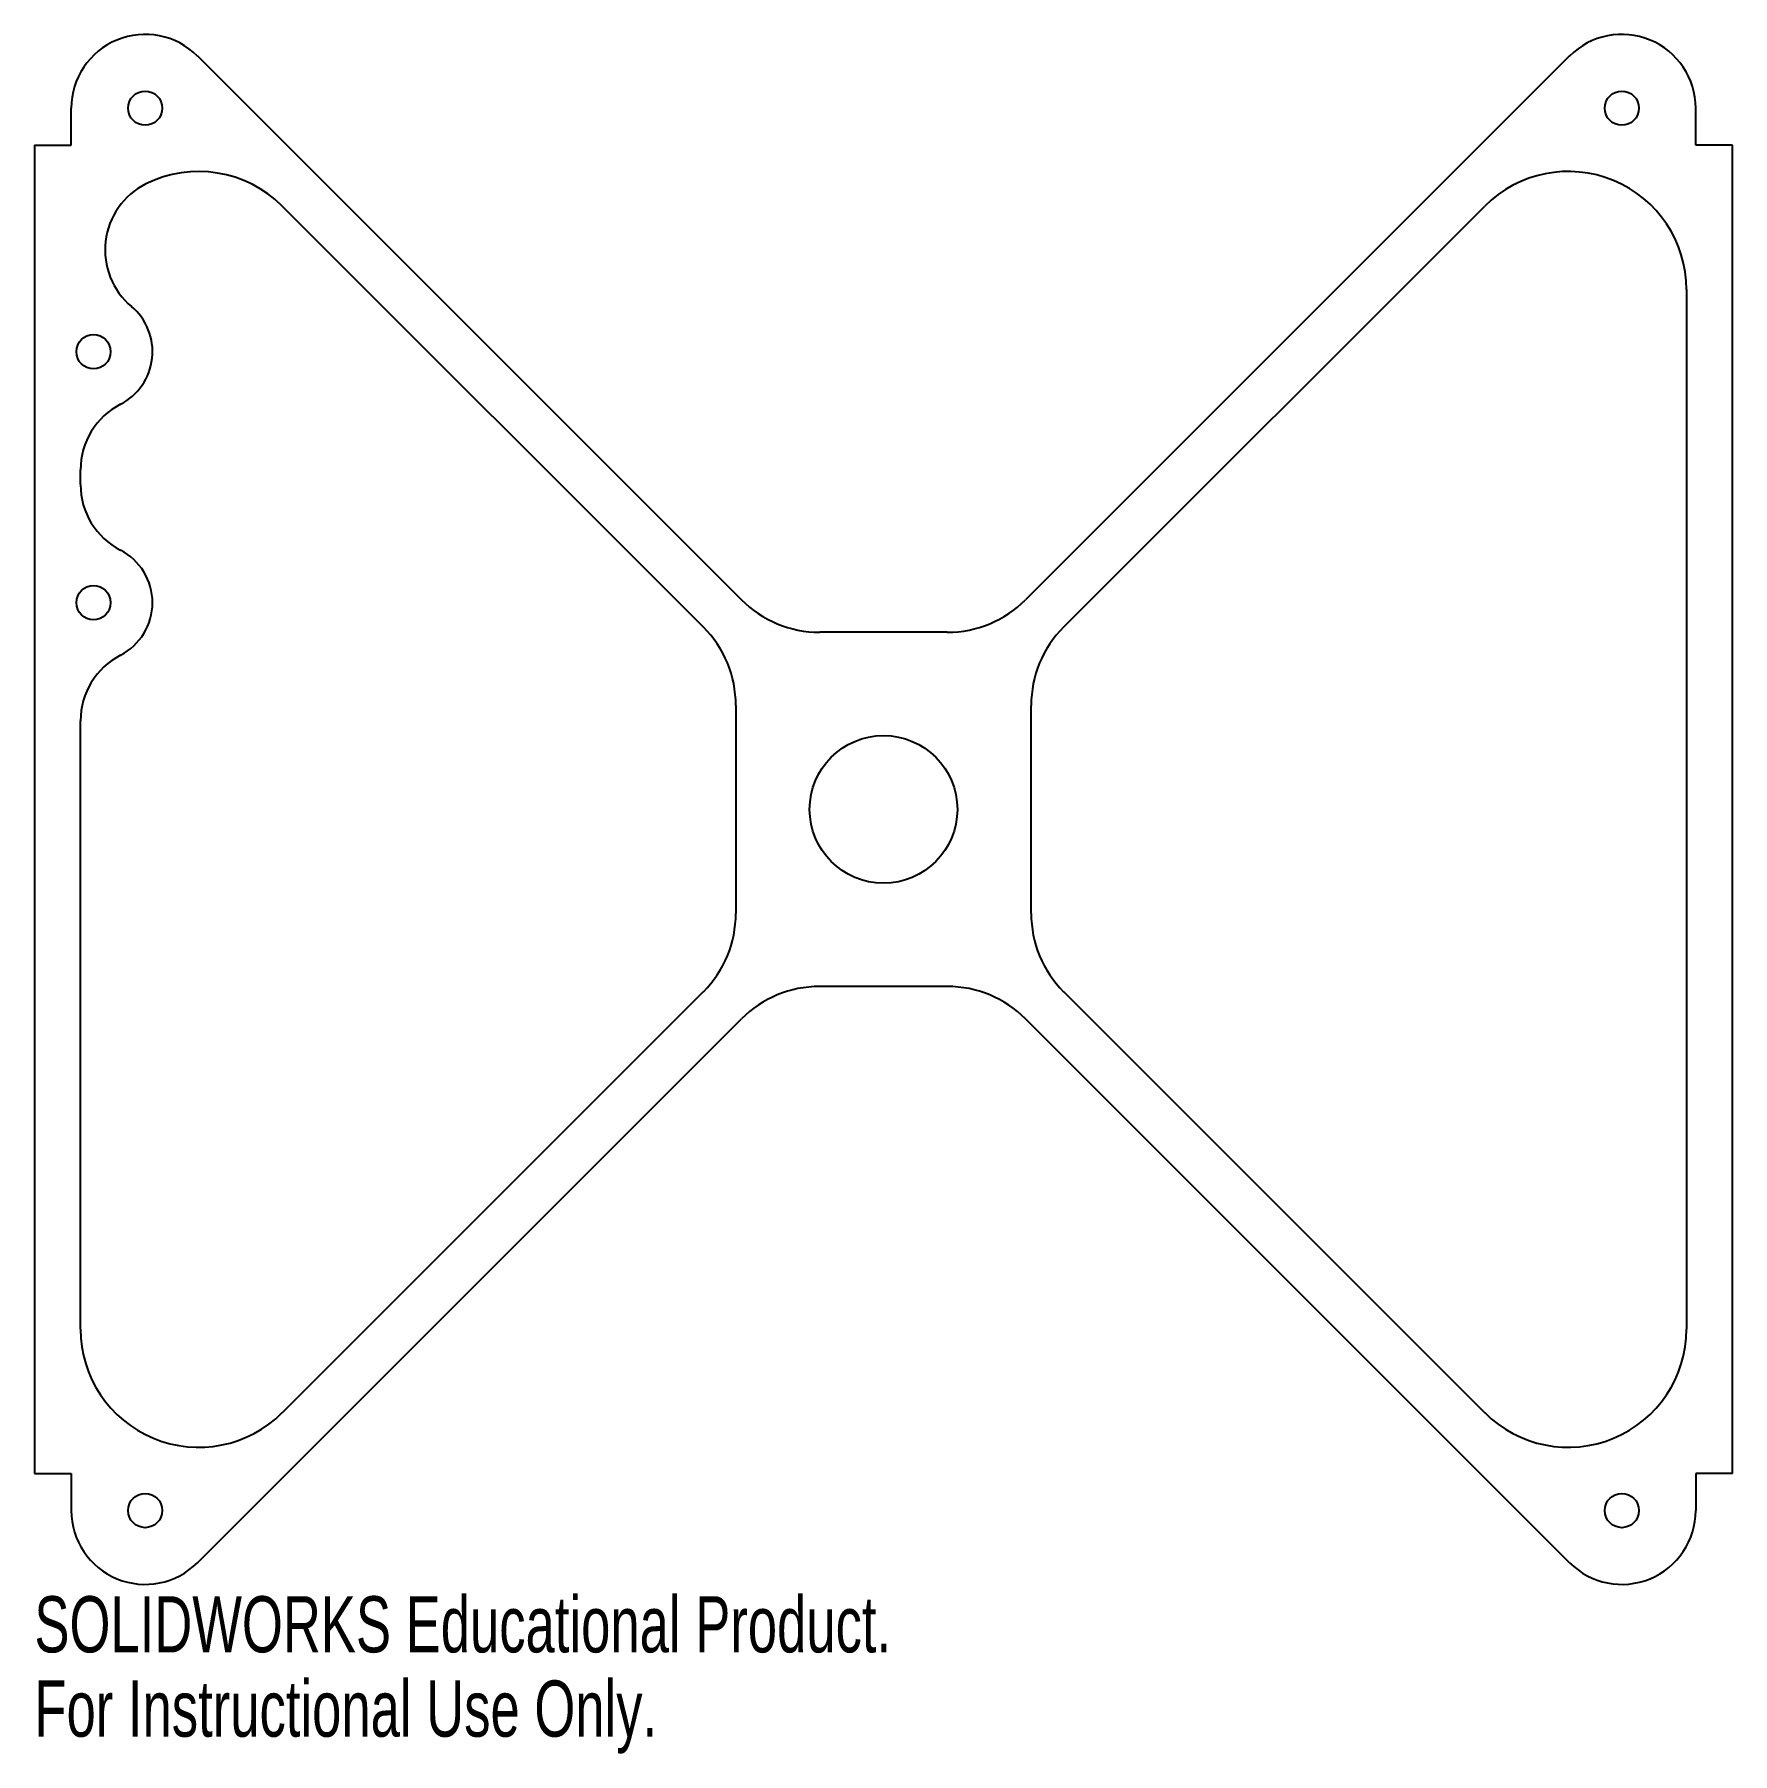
# Model space of a CAD drawing. Header units: inches. Extents: x -2.88 to 2.88, y -3.2 to 2.62.
import ezdxf

# ---------------------------------------------------------------- set-up
doc = ezdxf.new("R2010")
doc.units = ezdxf.units.IN
doc.header["$MEASUREMENT"] = 0
doc.styles.add('SLDTEXTSTYLE0', font='TXT', dxfattribs={"width": 0.7})

msp = doc.modelspace()

# ---------------------------------------------------------------- linework, layer by layer
at = {"color": 7, "linetype": 'Continuous', "lineweight": 25}
for p, q in [((-2.3232, 2.5518), (-0.4813, 0.7098)), ((2.3232, 2.5518), (0.4813, 0.7098)), ((-2.75, 2.25), (-2.75, 2.375)), ((2.75, 2.25), (2.75, 2.375)), ((-2.875, 2.25), (-2.875, -2.25)), ((-2.875, 2.25), (-2.75, 2.25)), ((2.875, 2.25), (2.75, 2.25)), ((2.875, -2.25), (2.875, 2.25)), ((-0.6098, 0.6174), (-2.0359, 2.0435)), ((0.6098, 0.6174), (2.0359, 2.0435)), ((2.7188, 1.7606), (2.7188, -1.7606)), ((-2.7188, 1.1), (-2.7188, 1.15)), ((0.2161, 0.6), (-0.2161, 0.6)), ((-0.5, 0.3523), (-0.5, -0.3523)), ((0.5, -0.3523), (0.5, 0.3523)), ((-2.7188, -1.7606), (-2.7188, 0.3)), ((-0.6098, -0.6174), (-2.0359, -2.0435)), ((0.2161, -0.6), (-0.2161, -0.6)), ((0.6098, -0.6174), (2.0359, -2.0435)), ((-2.3232, -2.5518), (-0.4813, -0.7098)), ((2.3232, -2.5518), (0.4813, -0.7098)), ((-2.875, -2.25), (-2.75, -2.25)), ((-2.75, -2.25), (-2.75, -2.375)), ((2.875, -2.25), (2.75, -2.25)), ((2.75, -2.25), (2.75, -2.375))]:
    msp.add_line(p, q, dxfattribs=at)
for centre, radius in [((-2.5, 2.375), 0.058), ((2.5, 2.375), 0.058), ((-2.675, 1.55), 0.058), ((-2.675, 0.7), 0.058), ((0, 0), 0.25), ((-2.5, -2.375), 0.058), ((2.5, -2.375), 0.058)]:
    msp.add_circle(centre, radius, dxfattribs=at)
for centre, radius, start, end in [((-2.5, 2.375), 0.25, 45, 180), ((2.5, 2.375), 0.25, 0, 135), ((-2.3188, 1.7606), 0.4, 45, 116.571), ((2.3188, 1.7606), 0.4, 0, 135), ((-2.3858, 1.8948), 0.25, 116.571, 230.01668), ((-2.675, 1.55), 0.2, 297.27961, 50.01668), ((-2.4688, 1.15), 0.25, 117.27961, 180), ((-2.4688, 1.1), 0.25, 180, 242.72039), ((-2.675, 0.7), 0.2, 297.27961, 62.72039), ((-0.2161, 0.975), 0.375, 225, 270), ((0.2161, 0.975), 0.375, 270, 315), ((-0.875, 0.3523), 0.375, 0, 45), ((0.875, 0.3523), 0.375, 135, 180), ((-2.4688, 0.3), 0.25, 117.27961, 180), ((-0.875, -0.3523), 0.375, 315, 0), ((0.875, -0.3523), 0.375, 180, 225), ((-0.2161, -0.975), 0.375, 90, 135), ((0.2161, -0.975), 0.375, 45, 90), ((-2.3188, -1.7606), 0.4, 180, 315), ((2.3188, -1.7606), 0.4, 225, 0), ((-2.5, -2.375), 0.25, 180, 315), ((2.5, -2.375), 0.25, 225, 0)]:
    msp.add_arc(centre, radius, start, end, dxfattribs=at)

# ---------------------------------------------------------------- texts
at = {"color": 7, "linetype": 'Continuous', "char_height": 0.1903, "attachment_point": 1, "style": 'SLDTEXTSTYLE0'}
for s, insert in [('SOLIDWORKS Educational Product.', (-2.875, -2.6651)), ('For Instructional Use Only.', (-2.875, -2.9506))]:
    msp.add_mtext(s, dxfattribs=dict(at, insert=insert))

doc.saveas('drawing.dxf')
